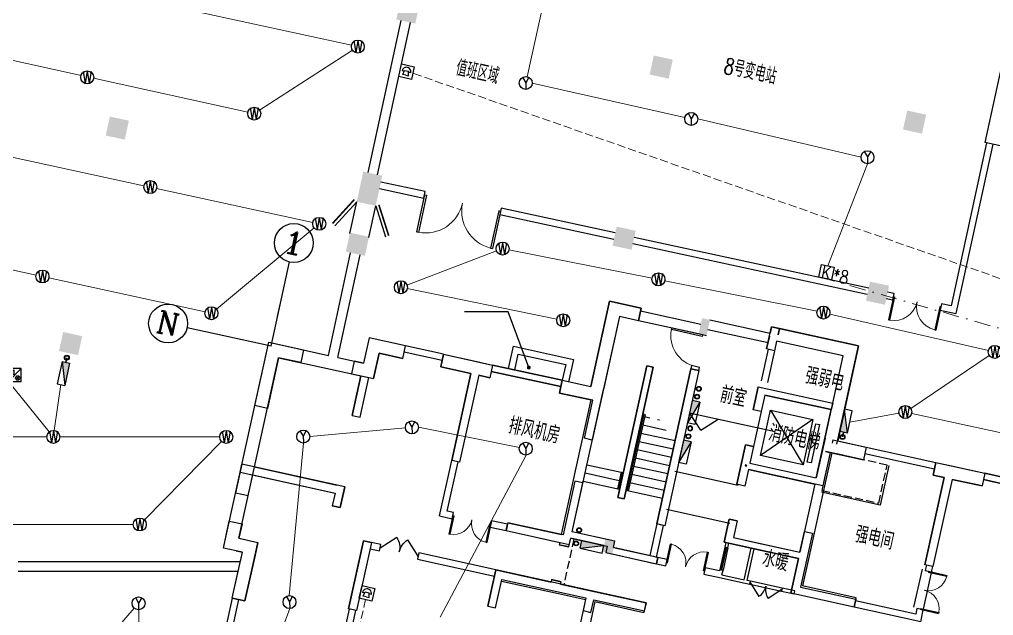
# Model space of a CAD drawing. Extents: x 791398 to 2325386, y -987887 to -518217.
# Drawn here: x 1532237 to 1562290, y -817071 to -798688 of the extents above; entities that cross this region are included whole.
import ezdxf
from ezdxf.enums import TextEntityAlignment as Align

# ---------------------------------------------------------------- set-up
doc = ezdxf.new("R2010")
doc.units = 0
doc.header["$LTSCALE"] = 1000
doc.header["$MEASUREMENT"] = 0
for name, pattern in [('BORDER', [1.75, 0.5, -0.25, 0.5, -0.25, 0, -0.25]), ('DASH', [0.35, 0.25, -0.1]), ('DASHDOT', [1, 0.5, -0.25, 0, -0.25]), ('常规', [10, 10, 0])]:
    doc.linetypes.add(name, pattern=pattern)
for name, color, linetype in [('AXIS', 3, 'Continuous'), ('AXIS_TEXT', 7, 'Continuous'), ('COLUMN', 9, 'Continuous'), ('DIM_ELEV', 3, 'Continuous'), ('DIM_LEAD', 3, 'Continuous'), ('dxsqt', 1, 'Continuous'), ('JPS-J-0', 6, 'Continuous'), ('JPS-X', 1, 'BORDER'), ('JPS-XHS', 7, 'Continuous'), ('jz', 121, 'Continuous'), ('PROMPT', 1, 'Continuous'), ('PS房间字', 3, 'Continuous'), ('RD-equip', 3, 'Continuous'), ('STAIR', 9, 'Continuous'), ('TEXT', 7, 'Continuous'), ('WALL', 8, 'Continuous'), ('WINDOW', 8, 'Continuous'), ('ZS封堵', 40, 'Continuous')]:
    doc.layers.add(name, color=color, linetype=linetype)
doc.layers.add('RD-line', color=2, linetype='Continuous', lineweight=0)
doc.styles.add('_TCH_AXIS', font='COMPLEX', dxfattribs={"bigfont": 'GBCBIG'})
doc.styles.add('_TEL_DIM', font='SIMPLEX', dxfattribs={"width": 0.8, "height": 3.5, "bigfont": 'HZTXT'})
doc.styles.add('COMPLEX', font='COMPLEX')
doc.styles.add('FS1', font='txt4', dxfattribs={"width": 0.8, "bigfont": 'fstxt'})
doc.styles.add('FS2', font='tjromans.shx', dxfattribs={"width": 0.8, "bigfont": 'tjhztxt.shx'})
doc.styles.get("Standard").update_dxf_attribs({"font": 'gbenor.shx', "bigfont": 'gbcbig.shx'})
doc.styles.add('TEXT', font='tjromans.shx', dxfattribs={"width": 0.8, "height": 400, "bigfont": 'tjhztxt.shx'})
doc.linetypes.add('BRA', pattern='A,2.8,-0.1,["B",_TEL_DIM,S=0.07,R=0,X=0,Y=-0.12],-0.25', length=3.15)

# ---------------------------------------------------------------- blocks, each defined once
blk = doc.blocks.new('DTTT')
at = {"layer": 'jz'}
for p, q in [((748, -792), (-748, 792)), ((-748, -792), (748, 792))]:
    blk.add_line(p, q, dxfattribs=at)
for points in [[(-1003, -673), (-1003, 673), (-871, 673), (-871, -673)], [(-748, -792), (-748, 792), (748, 792), (748, -792)]]:
    blk.add_lwpolyline(points, close=True, dxfattribs=at)
blk = doc.blocks.new('FF')
at = {"linetype": 'Continuous'}
for radius in [75, 60]:
    blk.add_circle((0, 0), radius, dxfattribs=at)
blk = doc.blocks.new('DXHS')
at = {"layer": 'JPS-XHS'}
blk.add_hatch(color=256, dxfattribs=at).paths.add_polyline_path([(-350, 240), (-350, 0), (350, 0)])
at = {"layer": 'JPS-XHS', "linetype": 'Continuous'}
for p, q in [((-350, 240), (-350, 0)), ((-350, 240), (350, 240)), ((-350, 0), (350, 0)), ((350, 240), (350, 0))]:
    blk.add_line(p, q, dxfattribs=at)
at = {"layer": 'JPS-XHS'}
blk.add_line((-350, 240), (350, 0), dxfattribs=at)
blk = doc.blocks.new('A$C1928491B')
at = {"layer": 'JPS-X'}
for p, rotation in [((13120, -2050), 270), ((13120, -2300), 270), ((13120, -3550), 270), ((10450, -7100), 180), ((10450, -7520), 180)]:
    blk.add_blockref('FF', p, dxfattribs=dict(at, rotation=rotation))
at = {"layer": 'JPS-X', "xscale": -1, "rotation": 270}
blk.add_blockref('FF', (13120, -3300), dxfattribs=at)
at = {"layer": 'JPS-XHS', "rotation": 270}
for p in [(13000, -2800), (13000, -4050)]:
    blk.add_blockref('DXHS', p, dxfattribs=at)
at = {"layer": 'JPS-XHS', "xscale": -1, "rotation": 180}
blk.add_blockref('DXHS', (10950, -7400), dxfattribs=at)
blk = doc.blocks.new('xxhhsss')
at = {"layer": 'JPS-X', "const_width": 50}
for points in [[(68508, -110933), (68540, -110786)], [(92505, -113086), (92473, -113232)]]:
    blk.add_lwpolyline(points, dxfattribs=at)
at = {"layer": 'JPS-X'}
for p, rotation in [((68540, -110786), 77.75137563667849), ((92473, -113232), 257.5962955512904)]:
    blk.add_blockref('FF', p, dxfattribs=dict(at, rotation=rotation))
at = {"layer": 'JPS-XHS', "xscale": -1}
for p, rotation in [((68551, -111300), 77.75137563667849), ((92463, -112718), 257.5962955512904)]:
    blk.add_blockref('DXHS', p, dxfattribs=dict(at, rotation=rotation))
blk = doc.blocks.new('_FZH')
blk.add_solid([(-0.5, -0.5), (0.5, -0.5), (-0.5, 0.5), (0.5, 0.5)])
blk = doc.blocks.new('_AXISO')
blk.add_circle((0, 0), 0.5)
at = {"layer": 'AXIS_TEXT', "style": 'COMPLEX', "width": 1.041667}
blk.add_attdef('A', text='', height=0.56, dxfattribs=at).set_placement((-0.25, -0.28), (0.25, -0.28), align=Align.FIT)
blk = doc.blocks.new('$WINLIB2D$00000001')
for p, q in [((-0.5, 0.5), (0.5, 0.5)), ((-0.5, 0.5), (-0.5, -0.5)), ((0.5, -0.5), (0.5, 0.5)), ((0.5, 0.167), (-0.5, 0.167)), ((0.5, -0.167), (-0.5, -0.167)), ((-0.5, -0.5), (0.5, -0.5))]:
    blk.add_line(p, q)
blk = doc.blocks.new('$DorLib2D$00000001')
for p, q in [((0.45, 0.975), (0.5, 0.975)), ((0.45, 0), (0.45, 0.975)), ((0.5, 0), (0.5, 0.975)), ((0.5, 0), (0.45, 0))]:
    blk.add_line(p, q)
at = {"lineweight": 13}
blk.add_arc((0.475, 0), 0.975, 91.4693, 180, dxfattribs=at)
blk = doc.blocks.new('$DorLib2D$00000116')
at = {"color": 0}
for p, q in [((-0.5, 0), (-0.146, 0.354)), ((0.5, 0), (0.146, 0.354))]:
    blk.add_line(p, q, dxfattribs=at)
for centre, start, end in [((-0.5, 0), 0, 45), ((0.5, 0), 135, 180)]:
    blk.add_arc(centre, 0.5, start, end, dxfattribs=at)
blk = doc.blocks.new('$DorLib2D$00000002')
for p, q in [((-0.5, 0), (-0.5, 0.4875)), ((-0.475, 0.4875), (-0.5, 0.4875)), ((-0.475, 0), (-0.475, 0.4875)), ((0.475, 0), (0.475, 0.4875)), ((0.475, 0.4875), (0.5, 0.4875)), ((0.5, 0), (0.5, 0.4875)), ((-0.5, 0), (-0.475, 0)), ((0.5, 0), (0.475, 0))]:
    blk.add_line(p, q)
at = {"lineweight": 13}
for centre, start, end in [((-0.4875, 0), 0, 88.53072), ((0.4875, 0), 91.46928, 180)]:
    blk.add_arc(centre, 0.4875, start, end, dxfattribs=at)
blk = doc.blocks.new('$DorLib2D$00000191')
at = {"color": 0}
blk.add_line((-0.5, 0.15), (0.366, 0.65), dxfattribs=at)
at = {"color": 0, "const_width": 0.05}
blk.add_lwpolyline([(-0.55, 0.237), (0.316, 0.737)], dxfattribs=at)
blk = doc.blocks.new('yy')
at = {"layer": 'RD-equip'}
blk.add_circle((0, 0), 200, dxfattribs=at)
at = {"layer": 'RD-equip', "color": 4, "style": 'FS1', "width": 0.8}
blk.add_attdef('Y', text='', height=360, dxfattribs=at).set_placement((0, 0), align=Align.MIDDLE)
blk = doc.blocks.new('adfarq2daasdfwqdf')
at = {"color": 4}
for p, q in [((-73, 0), (-139, 0)), ((-94, -112), (-67, 29)), ((-67, 29), (62, 29)), ((94, -112), (62, 29)), ((139, 0), (71, 0)), ((0, -112), (-94, -112)), ((0, -112), (94, -112))]:
    blk.add_line(p, q, dxfattribs=at)
blk.add_ellipse((0, 0), major_axis=(98.3, 98.3), ratio=1, start_param=5.497787, end_param=8.63938, dxfattribs=at)
at = {"layer": 'RD-equip'}
blk.add_lwpolyline([(-201, 200), (199, 200), (199, -200), (-201, -200)], close=True, dxfattribs=at)
blk = doc.blocks.new('sadadfadsada')
for p, q in [((-400, 400), (-400, 0)), ((0, 400), (-400, 400)), ((400, 400), (0, 400)), ((400, 400), (0, 0)), ((0, 400), (0, 0)), ((0, 0), (0, 400)), ((33, 346, 0), (33, 226, 0)), ((92, 346, 0), (33, 346, 0)), ((92, 326, 0), (172, 366, 0)), ((92, 226, 0), (92, 346, 0)), ((172, 366, 0), (172, 206, 0)), ((400, 0), (400, 400)), ((-400, 0), (0, 0)), ((-268, 200), (-268, 60)), ((0, 0), (400, 0)), ((33, 226, 0), (92, 226, 0)), ((172, 206, 0), (92, 246, 0)), ((242, 159), (338, 64)), ((242, 64), (338, 159))]:
    blk.add_line(p, q)
for centre, radius in [((-109, 144), 90.3), ((-109, 144), 45.2), ((290, 111), 67.6)]:
    blk.add_circle(centre, radius)
blk.add_arc((-268, 320), 120, 180, 0)
at = {"flags": 9}
for p in [(-200, 400), (200, 400)]:
    blk.add_attdef('A', p, '', height=0.008, dxfattribs=at)
blk = doc.blocks.new('KZMK')
at = {"layer": 'RD-equip'}
blk.add_lwpolyline([(-200, 400), (200, 400), (200, 0), (-200, 0)], close=True, dxfattribs=at)
at = {"layer": 'RD-equip', "color": 4, "style": 'FS1', "width": 0.8}
blk.add_attdef('C', text='', height=400, dxfattribs=at).set_placement((0, 200), align=Align.MIDDLE)
blk = doc.blocks.new('YYYY')
at = {"layer": 'RD-equip'}
blk.add_blockref('yy', (0, 0), dxfattribs=at).add_auto_attribs({'Y': 'Y'})

msp = doc.modelspace()

# ---------------------------------------------------------------- linework, layer by layer
for p, q in [((1542431, -805284), (1542643, -804307)), ((1542431, -805284), (1542643, -804307)), ((1543017, -805412), (1543229, -804434)), ((1543017, -805412), (1543229, -804434))]:
    msp.add_line(p, q)
at = {"layer": 'AXIS'}
for p, q in [((1540002, -808763), (1540573, -806167)), ((1540202, -807853), (1540354, -807161)), ((1540002, -808763), (1537409, -808193))]:
    msp.add_line(p, q, dxfattribs=at)
at = {"layer": 'DIM_ELEV'}
for p, q in [((1553256, -811353), (1552913, -810817)), ((1552913, -810817), (1555550, -811397)), ((1553256, -811353), (1553792, -811010))]:
    msp.add_line(p, q, dxfattribs=at)
at = {"layer": 'DIM_LEAD'}
for p, q in [((1547313, -807705), (1545968, -807705)), ((1547951, -809422), (1547313, -807705))]:
    msp.add_line(p, q, dxfattribs=at)
at = {"layer": 'DIM_LEAD', "const_width": 60}
msp.add_lwpolyline([(1547962, -809451, 1), (1547941, -809394, 1)], format="xyb", close=True, dxfattribs=at)
at = {"layer": 'dxsqt'}
for points in [[(1550749, -807850), (1549911, -811659), (1549667, -811605), (1549925, -810433), (1548899, -810208), (1548985, -809817), (1549864, -810010), (1550444, -807374), (1551421, -807588), (1551335, -807979), (1550749, -807850)], [(1555290, -808849), (1555441, -808165), (1558126, -808756), (1557482, -811686), (1558361, -811879), (1558275, -812270), (1557250, -812044), (1557024, -813070), (1554729, -812565), (1554616, -813078), (1554372, -813024), (1554640, -811803), (1554885, -811857), (1554772, -812370), (1556823, -812821), (1557285, -810721), (1555234, -810270), (1555121, -810783), (1554877, -810729), (1555032, -810021), (1557328, -810526), (1557650, -809061), (1555599, -808610), (1555534, -808903), (1555290, -808849)], [(1540230, -809120), (1539887, -810683), (1539496, -810597), (1539926, -808644), (1541000, -808880), (1540914, -809271), (1540230, -809120)], [(1540230, -809120), (1539887, -810683), (1539496, -810597), (1539926, -808644), (1541000, -808880), (1540914, -809271), (1540230, -809120)], [(1543332, -808983), (1544065, -809145), (1544151, -808754), (1543027, -808507), (1542856, -809288), (1542563, -809224), (1542477, -809614), (1542770, -809679), (1542501, -810900), (1542745, -810953), (1543014, -809733), (1543160, -809765), (1543332, -808983)], [(1546836, -809345), (1546750, -809735), (1546409, -809660), (1545818, -812346), (1545574, -812292), (1546164, -809606), (1545237, -809402), (1545323, -809012), (1546836, -809345)], [(1542273, -813102), (1539099, -812404), (1538905, -813283), (1539296, -813369), (1539436, -812734), (1541975, -813293), (1541889, -813683), (1542133, -813737), (1542273, -813102)], [(1542273, -813102), (1539099, -812404), (1538905, -813283), (1539296, -813369), (1539436, -812734), (1541975, -813293), (1541889, -813683), (1542133, -813737), (1542273, -813102)], [(1560765, -812818), (1560424, -812742), (1560510, -812352), (1562023, -812685), (1561937, -813075), (1561010, -812871), (1560419, -815557), (1560175, -815503), (1560765, -812818)], [(1560765, -812818), (1560424, -812742), (1560510, -812352), (1562023, -812685), (1561937, -813075), (1561010, -812871), (1560419, -815557), (1560175, -815503), (1560765, -812818)], [(1556702, -814535), (1556337, -816195), (1558046, -816571), (1557992, -816815), (1556039, -816386), (1556275, -815311), (1553980, -814807), (1553980, -814807), (1553980, -814807), (1554136, -814098), (1554380, -814152), (1554267, -814665), (1556318, -815116), (1556458, -814481), (1556702, -814535)], [(1539103, -814248), (1539006, -814687), (1539592, -814816), (1539506, -815207), (1539506, -815207), (1539195, -816623), (1538804, -816537), (1539115, -815121), (1538529, -814992), (1538712, -814162), (1539103, -814248)], [(1539103, -814248), (1539006, -814687), (1539592, -814816), (1539506, -815207), (1539506, -815207), (1539195, -816623), (1538804, -816537), (1539115, -815121), (1538529, -814992), (1538712, -814162), (1539103, -814248)], [(1546931, -815663), (1546684, -816786), (1546929, -816839), (1547122, -815960), (1549710, -816530), (1549624, -816920), (1549868, -816974), (1549954, -816583), (1551517, -816927), (1551571, -816683), (1546931, -815663)]]:
    msp.add_lwpolyline(points, dxfattribs=at)
for points in [[(1551788, -809410), (1550894, -813473), (1550699, -813430), (1551593, -809367)], [(1551788, -809410), (1550894, -813473), (1550699, -813430), (1551593, -809367)], [(1552954, -809461), (1553198, -809515), (1552146, -814301), (1551902, -814247)], [(1549202, -814882), (1549245, -814687), (1550368, -814934), (1550325, -815129), (1551888, -815473), (1551931, -815277), (1550564, -814977), (1550607, -814781), (1549288, -814491), (1549621, -812978), (1549377, -812924), (1549012, -814584), (1547303, -814208), (1547249, -814452)], [(1543098, -814819), (1542636, -816919), (1542392, -816866), (1542854, -814766)], [(1543098, -814819), (1542636, -816919), (1542392, -816866), (1542854, -814766)]]:
    msp.add_lwpolyline(points, close=True, dxfattribs=at)
at = {"layer": 'JPS-J-0', "linetype": 'DASH'}
msp.add_lwpolyline([(1557250, -812044), (1556992, -813216), (1558750, -813603), (1559007, -812431)], close=True, dxfattribs=at)
at = {"layer": 'JPS-J-0'}
msp.add_lwpolyline([(1559056, -812442), (1558788, -813663), (1556981, -813265)], dxfattribs=at)
at = {"layer": 'PROMPT'}
for p, q in [((1554632, -812459), (1554673, -812433)), ((1554639, -812425), (1554666, -812466))]:
    msp.add_line(p, q, dxfattribs=at)
msp.add_lwpolyline([(1554632, -812459), (1554666, -812466), (1554673, -812433), (1554639, -812425)], close=True, dxfattribs=at)
at = {"layer": 'RD-line'}
for p, q in [((1547906, -800453), (1548980, -795569)), ((1542482, -799480), (1537642, -798430)), ((1529279, -799342), (1534137, -800413)), ((1539648, -801483), (1542509, -799631)), ((1534526, -800499), (1539285, -801548)), ((1548057, -800647), (1552768, -801712)), ((1553163, -801756), (1558202, -802936)), ((1536078, -803816), (1531257, -802769)), ((1557176, -806285), (1558402, -803136)), ((1541290, -804947), (1536469, -803901)), ((1538312, -807619), (1541332, -805117)), ((1527930, -805526), (1532751, -806573)), ((1546957, -805823), (1544193, -806877)), ((1551755, -806665), (1547340, -805791)), ((1533142, -806658), (1537963, -807704)), ((1556845, -807689), (1552147, -806744)), ((1544202, -806988), (1548818, -807927)), ((1562131, -808898), (1557236, -807774)), ((1562160, -809054), (1559735, -810684)), ((1557856, -811103), (1559372, -810831)), ((1559765, -810838), (1564100, -811779)), ((1541194, -811545), (1544146, -811285)), ((1544545, -811261), (1547663, -811885)), ((1528149, -811564), (1533082, -811564)), ((1533482, -811564), (1538416, -811564)), ((1536090, -814122), (1538475, -811706)), ((1540561, -816455), (1541001, -811752)), ((1547866, -812125), (1545222, -817126)), ((1535749, -814264), (1530816, -814264)), ((1533990, -818906), (1535781, -816845)), ((1535916, -816894), (1535900, -820020)), ((1540575, -816855), (1538582, -822311))]:
    msp.add_line(p, q, dxfattribs=at)
at = {"layer": 'RD-line', "linetype": 'DASH'}
for p, q in [((1569423, -809098), (1544372, -800342)), ((1542914, -816582), (1541417, -823205))]:
    msp.add_line(p, q, dxfattribs=at)
at = {"layer": 'RD-line', "linetype": 'DASHDOT'}
msp.add_line((1566031, -809231), (1557106, -806679), dxfattribs=at)
at = {"layer": 'RD-line', "linetype": 'BRA'}
for p, q in [((1531894, -809856), (1533156, -811409)), ((1533518, -809950), (1533311, -811366))]:
    msp.add_line(p, q, dxfattribs=at)
at = {"layer": 'STAIR'}
for p, q in [((1555121, -810783), (1554885, -811857)), ((1551503, -810846), (1550980, -813225)), ((1551538, -810872), (1551019, -813234)), ((1551482, -810940), (1551453, -810933)), ((1551690, -810985), (1551521, -810948)), ((1551981, -811049), (1551922, -811036)), ((1551426, -811194), (1551397, -811187)), ((1552195, -811363), (1551465, -811202)), ((1551315, -811702), (1551285, -811695)), ((1551370, -811448), (1551341, -811441)), ((1552408, -811942), (1551354, -811710)), ((1552464, -811688), (1551410, -811456)), ((1551259, -811955), (1551229, -811949)), ((1552353, -812196), (1551298, -811964)), ((1551203, -812209), (1551174, -812203)), ((1552297, -812450), (1551242, -812218)), ((1549743, -812421), (1550798, -812653)), ((1551147, -812463), (1551118, -812457)), ((1552241, -812704), (1551186, -812472)), ((1549688, -812675), (1550742, -812907)), ((1550798, -812653), (1550687, -813161)), ((1550837, -812661), (1550726, -813169)), ((1550781, -812915), (1550811, -812922)), ((1550798, -812653), (1550837, -812661)), ((1550837, -812661), (1550867, -812668)), ((1550837, -812661), (1550867, -812668)), ((1551091, -812717), (1551062, -812711)), ((1552185, -812958), (1551130, -812726)), ((1554415, -813059), (1552462, -812630)), ((1549632, -812929), (1550755, -813176)), ((1552073, -813466), (1550950, -813219)), ((1551035, -812971), (1551006, -812965)), ((1552129, -813212), (1551074, -812980)), ((1554158, -814231), (1552204, -813802))]:
    msp.add_line(p, q, dxfattribs=at)
at = {"layer": 'WALL'}
for p, q in [((1563179, -797151), (1562022, -802477)), ((1542991, -803411), (1544009, -798720)), ((1543284, -803474), (1544303, -798783)), ((1562071, -802487), (1560979, -807520)), ((1562267, -802530), (1561132, -807758)), ((1567348, -803633), (1562022, -802477)), ((1543346, -803897), (1544714, -804194)), ((1544757, -803998), (1543388, -803701)), ((1544714, -804194), (1544757, -803998)), ((1547102, -804508), (1547060, -804703)), ((1547060, -804703), (1550578, -805467)), ((1550620, -805271), (1547102, -804508)), ((1551206, -805399), (1558438, -806969)), ((1551164, -805594), (1558395, -807164)), ((1541767, -809049), (1542455, -805881)), ((1542060, -809113), (1542748, -805945)), ((1559222, -807139), (1559024, -807096)), ((1559180, -807334), (1559222, -807139)), ((1550444, -807374), (1549864, -810010)), ((1551421, -807588), (1550444, -807374)), ((1558982, -807291), (1559180, -807334)), ((1560688, -807457), (1560646, -807653)), ((1560979, -807520), (1560688, -807457)), ((1551335, -807979), (1551421, -807588)), ((1551335, -807979), (1551399, -807686)), ((1553255, -808094), (1551399, -807686)), ((1560646, -807653), (1561132, -807758)), ((1550749, -807850), (1550255, -810096)), ((1551335, -807979), (1550749, -807850)), ((1553190, -808387), (1551335, -807979)), ((1553542, -807952), (1555398, -808361)), ((1553435, -808441), (1553190, -808387)), ((1553477, -808245), (1555333, -808654)), ((1555441, -808165), (1555398, -808361)), ((1555685, -808219), (1555441, -808165)), ((1555685, -808219), (1555642, -808414)), ((1555642, -808414), (1555685, -808219)), ((1558126, -808756), (1555685, -808219)), ((1538551, -814894), (1539926, -808644)), ((1539926, -808644), (1541767, -809049)), ((1543027, -808507), (1542856, -809288)), ((1544151, -808754), (1543027, -808507)), ((1555376, -808458), (1555290, -808849)), ((1555333, -808654), (1555376, -808458)), ((1555599, -808610), (1555534, -808903)), ((1557650, -809061), (1555599, -808610)), ((1543332, -808983), (1543160, -809765)), ((1544065, -809145), (1543332, -808983)), ((1544065, -809145), (1544151, -808754)), ((1544108, -808949), (1544151, -808754)), ((1545280, -809207), (1544108, -808949)), ((1545280, -809207), (1544108, -808949)), ((1545323, -809012), (1544151, -808754)), ((1545323, -809012), (1544151, -808754)), ((1545323, -809012), (1545237, -809402)), ((1545323, -809012), (1546348, -809237)), ((1555534, -808903), (1555290, -808849)), ((1557460, -811784), (1558126, -808756)), ((1539006, -814687), (1540230, -809120)), ((1540230, -809120), (1541829, -809472)), ((1542060, -809113), (1542856, -809288)), ((1546348, -809237), (1546836, -809345)), ((1557091, -811600), (1557650, -809061)), ((1541829, -809472), (1543160, -809765)), ((1545237, -809402), (1546164, -809606)), ((1546164, -809606), (1545574, -812292)), ((1546836, -809345), (1546750, -809735)), ((1548942, -810012), (1546793, -809540)), ((1546793, -809540), (1548942, -810012)), ((1548985, -809817), (1546836, -809345)), ((1546836, -809345), (1548985, -809817)), ((1550699, -813430), (1551593, -809367)), ((1551593, -809367), (1550699, -813430)), ((1550894, -813473), (1551788, -809410)), ((1551788, -809410), (1550894, -813473)), ((1551593, -809367), (1551788, -809410)), ((1551788, -809410), (1551593, -809367)), ((1552954, -809461), (1551902, -814247)), ((1553198, -809515), (1552146, -814301)), ((1552976, -809364), (1552954, -809461)), ((1552954, -809461), (1553198, -809515)), ((1553198, -809515), (1552954, -809461)), ((1553220, -809417), (1552976, -809364)), ((1553198, -809515), (1553220, -809417)), ((1542501, -810900), (1542770, -809679)), ((1542745, -810953), (1543014, -809733)), ((1542770, -809679), (1543014, -809733)), ((1546409, -809660), (1545818, -812346)), ((1546409, -809660), (1546750, -809735)), ((1548985, -809817), (1548899, -810208)), ((1548985, -809817), (1548942, -810012)), ((1548985, -809817), (1549864, -810010)), ((1548899, -810208), (1549778, -810401)), ((1549288, -814491), (1550255, -810096)), ((1550255, -810096), (1550255, -810096)), ((1555032, -810021), (1554877, -810729)), ((1555032, -810021), (1557328, -810526)), ((1548995, -814427), (1549876, -810423)), ((1549778, -810401), (1549876, -810423)), ((1555234, -810270), (1555121, -810783)), ((1555234, -810270), (1557285, -810721)), ((1555121, -810783), (1554877, -810729)), ((1557328, -810526), (1557285, -810721)), ((1542501, -810900), (1542745, -810953)), ((1557091, -811600), (1556823, -812821)), ((1557091, -811600), (1557038, -811844)), ((1557091, -811600), (1557091, -811600)), ((1557091, -811600), (1557091, -811600)), ((1557335, -811654), (1557314, -811751)), ((1557335, -811654), (1558361, -811879)), ((1554640, -811803), (1554506, -812414)), ((1554885, -811857), (1554640, -811803)), ((1554885, -811857), (1554772, -812370)), ((1557038, -811844), (1557038, -811844)), ((1557298, -812055), (1557103, -812012)), ((1557103, -812012), (1558275, -812270)), ((1558361, -811879), (1558275, -812270)), ((1558361, -811879), (1558318, -812075)), ((1558361, -811879), (1560510, -812352)), ((1545198, -814001), (1545574, -812292)), ((1545818, -812346), (1545574, -812292)), ((1557298, -812055), (1557094, -812983)), ((1558318, -812075), (1560467, -812547)), ((1539045, -812648), (1539099, -812404)), ((1539489, -812490), (1539489, -812490)), ((1539489, -812490), (1542029, -813048)), ((1545436, -813849), (1545769, -812335)), ((1554506, -812414), (1554372, -813024)), ((1554729, -812565), (1554616, -813078)), ((1554729, -812565), (1556780, -813016)), ((1554772, -812370), (1556823, -812821)), ((1560510, -812352), (1560424, -812742)), ((1560510, -812352), (1560998, -812459)), ((1560998, -812459), (1562023, -812685)), ((1539045, -812648), (1541975, -813293)), ((1560765, -812818), (1560175, -815503)), ((1561010, -812871), (1560419, -815557)), ((1560424, -812742), (1560765, -812818)), ((1561010, -812871), (1561937, -813075)), ((1562023, -812685), (1561937, -813075)), ((1563152, -813138), (1561980, -812880)), ((1561980, -812880), (1563152, -813138)), ((1563195, -812942), (1562023, -812685)), ((1562023, -812685), (1563195, -812942)), ((1542029, -813048), (1542029, -813048)), ((1542273, -813102), (1542241, -813249)), ((1554616, -813078), (1554372, -813024)), ((1556780, -813016), (1556318, -815116)), ((1557094, -812983), (1556590, -815278)), ((1541975, -813293), (1541889, -813683)), ((1542241, -813249), (1542133, -813737)), ((1550699, -813430), (1550894, -813473)), ((1550894, -813473), (1550699, -813430)), ((1542133, -813737), (1541889, -813683)), ((1545198, -814001), (1545589, -814087)), ((1545631, -813892), (1545436, -813849)), ((1545589, -814087), (1545631, -813892)), ((1554136, -814098), (1553980, -814807)), ((1554380, -814152), (1554136, -814098)), ((1546803, -814150), (1546760, -814345)), ((1546760, -814345), (1547249, -814452)), ((1547292, -814257), (1546803, -814150)), ((1547303, -814208), (1547249, -814452)), ((1547249, -814452), (1547292, -814257)), ((1547303, -814208), (1548963, -814573)), ((1551902, -814247), (1551687, -815224)), ((1552097, -814290), (1551882, -815267)), ((1552146, -814301), (1551902, -814247)), ((1552097, -814290), (1551902, -814247)), ((1554380, -814152), (1554267, -814665)), ((1539006, -814687), (1539201, -814730)), ((1547249, -814452), (1548909, -814818)), ((1548963, -814573), (1548995, -814427)), ((1549202, -814882), (1549245, -814687)), ((1550271, -814912), (1549245, -814687)), ((1550314, -814717), (1549288, -814491)), ((1554267, -814665), (1554853, -814794)), ((1538529, -814992), (1538551, -814894)), ((1539201, -814730), (1539201, -814730)), ((1539528, -815109), (1539592, -814816)), ((1542822, -814912), (1542392, -816866)), ((1543066, -814966), (1542636, -816919)), ((1542854, -814766), (1542822, -814912)), ((1543098, -814819), (1542854, -814766)), ((1543055, -815015), (1543348, -815079)), ((1543098, -814819), (1543066, -814966)), ((1543391, -814884), (1543098, -814819)), ((1543348, -815079), (1543391, -814884)), ((1548909, -814818), (1548893, -814891)), ((1548893, -814891), (1549186, -814955)), ((1549186, -814955), (1549202, -814882)), ((1550564, -814977), (1551784, -815245)), ((1553980, -814807), (1554810, -814989)), ((1554029, -814817), (1553996, -814964)), ((1553996, -814964), (1554094, -814985)), ((1554126, -814839), (1554029, -814817)), ((1554094, -814985), (1554126, -814839)), ((1554595, -815966), (1554810, -814989)), ((1554693, -815987), (1554908, -815011)), ((1554810, -814989), (1556275, -815311)), ((1554853, -814794), (1556318, -815116)), ((1538920, -815078), (1538920, -815078)), ((1538920, -815078), (1539115, -815121)), ((1539053, -815406), (1539115, -815121)), ((1539415, -815620), (1539528, -815109)), ((1544563, -815142), (1544520, -815337)), ((1546931, -815663), (1544563, -815142)), ((1550521, -815172), (1551741, -815441)), ((1551784, -815245), (1551931, -815277)), ((1551931, -815277), (1551888, -815473)), ((1551931, -815277), (1551888, -815473)), ((1552224, -815342), (1551931, -815277)), ((1556275, -815311), (1556039, -816386)), ((1556590, -815278), (1556396, -816157)), ((1532194, -815406), (1539053, -815406)), ((1539195, -816623), (1539415, -815620)), ((1544520, -815337), (1546889, -815858)), ((1551741, -815441), (1551888, -815473)), ((1551888, -815473), (1552181, -815537)), ((1552181, -815537), (1552224, -815342)), ((1553396, -815600), (1553353, -815795)), ((1553835, -815696), (1553396, -815600)), ((1560419, -815557), (1560175, -815503)), ((1560224, -815514), (1560186, -815685)), ((1560381, -815728), (1560419, -815557)), ((1532194, -815706), (1538987, -815706)), ((1538804, -816537), (1538987, -815706)), ((1546684, -816786), (1546931, -815663)), ((1546931, -815663), (1548641, -816038)), ((1553353, -815795), (1553890, -815913)), ((1553846, -815647), (1553835, -815696)), ((1553944, -815669), (1553846, -815647)), ((1553890, -815913), (1554574, -816063)), ((1553912, -815815), (1553944, -815669)), ((1553912, -815815), (1554595, -815966)), ((1560186, -815685), (1560381, -815728)), ((1546929, -816839), (1547111, -816009)), ((1547111, -816009), (1548869, -816396)), ((1548657, -815965), (1548641, -816038)), ((1548950, -816030), (1548657, -815965)), ((1548934, -816103), (1548950, -816030)), ((1548934, -816103), (1550008, -816339)), ((1554574, -816063), (1554769, -816106)), ((1554791, -816009), (1554693, -815987)), ((1554769, -816106), (1554791, -816009)), ((1555767, -816224), (1555746, -816321)), ((1556158, -816309), (1555767, -816224)), ((1558057, -816522), (1556396, -816157)), ((1548869, -816396), (1549699, -816578)), ((1550008, -816339), (1551571, -816683)), ((1555746, -816321), (1556136, -816407)), ((1557992, -816815), (1556039, -816386)), ((1556136, -816407), (1556158, -816309)), ((1557992, -816815), (1558057, -816522)), ((1538804, -816537), (1538503, -817904)), ((1538999, -816580), (1538699, -817947)), ((1538804, -816537), (1539195, -816623)), ((1546684, -816786), (1546929, -816839)), ((1549699, -816578), (1549388, -817995)), ((1549992, -816643), (1549681, -818059)), ((1549992, -816643), (1551506, -816976)), ((1551571, -816683), (1551506, -816976)), ((1557992, -816815), (1558035, -816620)), ((1560043, -817266), (1557992, -816815)), ((1559891, -817028), (1558035, -816620)), ((1542159, -818043), (1542417, -816871)), ((1542354, -818086), (1542612, -816914)), ((1542636, -816919), (1542392, -816866)), ((1559928, -816857), (1559891, -817028)), ((1560124, -816900), (1559928, -816857)), ((1560043, -817266), (1560124, -816900))]:
    msp.add_line(p, q, dxfattribs=at)
for points in [[(1547325, -809452), (1547475, -808768), (1549331, -809176), (1549180, -809860)], [(1547520, -809495), (1547627, -809007), (1549092, -809329), (1548985, -809817)]]:
    msp.add_lwpolyline(points, dxfattribs=at)
at = {"layer": 'WINDOW'}
for p, q in [((1555339, -808860), (1555124, -809836)), ((1555534, -808903), (1555320, -809879)), ((1559836, -816811), (1560094, -815639)), ((1560129, -816876), (1560387, -815704)), ((1554769, -816106), (1555746, -816321)), ((1555767, -816224), (1554791, -816009))]:
    msp.add_line(p, q, dxfattribs=at)
at = {"layer": 'WINDOW', "linetype": 'DASH'}
for p, q in [((1549186, -814955), (1548893, -814891)), ((1548657, -815965), (1548950, -816030))]:
    msp.add_line(p, q, dxfattribs=at)
at = {"layer": 'ZS封堵', "linetype": 'DASH'}
msp.add_lwpolyline([(1549343, -814708), (1549031, -816124)], dxfattribs=at)

# ---------------------------------------------------------------- block references
at = {"layer": 'AXIS'}
ref = msp.add_blockref('_AXISO', (1540702, -805581), dxfattribs=dict(at, xscale=1200, yscale=1200, zscale=1200))
ref.add_attrib('A', '1', dxfattribs={"layer": 'AXIS_TEXT', "height": 679, "rotation": 347.5963, "style": '_TCH_AXIS', "width": 2.333333}).set_placement((1540297, -805839), (1540960, -805985), align=Align.FIT)
ref = msp.add_blockref('_AXISO', (1536823, -808064), dxfattribs=dict(at, xscale=1200, yscale=1200, zscale=1200))
ref.add_attrib('A', 'N', dxfattribs={"layer": 'AXIS_TEXT', "height": 679, "rotation": 347.5963, "style": '_TCH_AXIS', "width": 1.105263}).set_placement((1536418, -808322), (1537081, -808468), align=Align.FIT)
at = {"layer": 'COLUMN'}
for p, xscale, yscale, zscale, rotation in [((1544220, -798458), 599.9999999999441, 599.9999999999687, 599.9999999999687, 347.7513756325686), ((1552038, -800156), 600.0000000001962, 599.9999999999193, 599.9999999999193, 347.7513756325624), ((1559855, -801853), 599.9999999999441, 599.9999999999687, 599.9999999999687, 347.7513756325686), ((1535256, -802038), 599.9999999999193, 599.9999999999687, 599.9999999999687, 347.7513756325794), ((1543037, -803907), 599.9999999261, 950.000000023013, 950.000000023013, 347.7513756325621), ((1550892, -805433), 599.9999999999441, 600.0000000000824, 600.0000000000824, 347.7513756325686), ((1542665, -805620), 599.9999999999687, 599.9999999999687, 599.9999999999687, 347.7513756325577), ((1558710, -807130), 599.9999999999193, 599.9999999999687, 599.9999999999687, 347.7513756325794), ((1553366, -808170), 249.9999999996624, 499.9999999997658, 499.9999999997658, 347.5962951375442), ((1533814, -808683), 600.0000000001469, 600.0000000000331, 600.0000000000331, 347.7513756325841), ((1550417, -814944), 299.9999999995439, 399.9999999999891, 399.9999999999891, 347.5962951375056)]:
    msp.add_blockref('_FZH', p, dxfattribs=dict(at, xscale=xscale, yscale=yscale, zscale=zscale, rotation=rotation))
at = {"layer": 'JPS-X', "rotation": 347.5962955527231}
msp.add_blockref('A$C1928491B', (1540824, -805258), dxfattribs=at)
at = {"layer": 'JPS-XHS'}
msp.add_blockref('xxhhsss', (1465159, -698333), dxfattribs=at)
at = {"layer": 'RD-equip'}
for p, values in [((1542677, -799523), {'Y': 'W'}), ((1534328, -800473), {'Y': 'W'}), ((1547857, -800647), {'Y': 'Y'}), ((1539480, -801592), {'Y': 'W'}), ((1552963, -801756), {'Y': 'Y'}), ((1558402, -802936), {'Y': 'Y'}), ((1536274, -803858), {'Y': 'W'}), ((1541486, -804990), {'Y': 'W'}), ((1547144, -805752), {'Y': 'W'}), ((1532946, -806615), {'Y': 'W'}), ((1551951, -806704), {'Y': 'W'}), ((1544006, -806948), {'Y': 'W'}), ((1538158, -807747), {'Y': 'W'}), ((1549014, -807967), {'Y': 'W'}), ((1557041, -807729), {'Y': 'W'}), ((1562326, -808942), {'Y': 'W'}), ((1559569, -810796), {'Y': 'W'}), ((1533282, -811564), {'Y': 'W'}), ((1538616, -811564), {'Y': 'W'}), ((1535949, -814264), {'Y': 'W'}), ((1535912, -816695), {'Y': 'Y'})]:
    msp.add_blockref('yy', p, dxfattribs=at).add_auto_attribs(values)
at = {"layer": 'RD-equip', "linetype": '常规'}
for p, rotation in [((1544178, -800299), 347.2670949562392), ((1542959, -816387), 347.2670949562014)]:
    msp.add_blockref('adfarq2daasdfwqdf', p, dxfattribs=dict(at, rotation=rotation))
at = {"layer": 'RD-equip', "color": 4, "rotation": 347.8712233337528}
msp.add_blockref('KZMK', (1557092, -806677), dxfattribs=at).add_auto_attribs({'C': 'K'})
at = {"layer": 'RD-equip'}
msp.add_blockref('sadadfadsada', (1531894, -809856), dxfattribs=at)
at = {"layer": 'RD-equip', "rotation": 2.000000000197719}
for p in [(1544345, -811268), (1540994, -811552), (1547859, -811925), (1540568, -816655)]:
    msp.add_blockref('YYYY', p, dxfattribs=at)
at = {"layer": 'STAIR', "xscale": 0.899999999967976, "yscale": 0.899999999967976, "zscale": 0.8999999999999998, "rotation": 167.5962955543448}
msp.add_blockref('DTTT', (1555909, -811581), dxfattribs=at)
at = {"layer": 'WINDOW'}
for name, p, xscale, yscale, zscale, rotation in [('$DorLib2D$00000191', (1542683, -804828), -1000, 1000, -1000, 77.75137563257628), ('$DorLib2D$00000002', (1545908, -804351), -2400, -2400, -2400, 347.7513756325706), ('$DorLib2D$00000191', (1542977, -804891), -1000, -1000, -1000, 77.75137563257628), ('$DorLib2D$00000002', (1559934, -807396), -1500, -1500, -1500, 347.7513756325712), ('$DorLib2D$00000001', (1553205, -808902), 1000, 1000, 1000, 77.59629555391435), ('$DorLib2D$00000002', (1546196, -814118), 1200, -1200, 1200, 347.5962955536777), ('$DorLib2D$00000116', (1543956, -815110), -1200, 1200, -1200, 347.5962954298897), ('$DorLib2D$00000002', (1552788, -815568), 1200, 1200, 1200, 347.5962955536066), ('$WINLIB2D$00000001', (1553970, -815316), -700, -100, -700, 77.59629555388021), ('$DorLib2D$00000002', (1560155, -816293), 1200, -1200, 1200, 77.59629554594504), ('$DorLib2D$00000116', (1555268, -816165), -1000, -1000, -1000, 347.5962955536767)]:
    msp.add_blockref(name, p, dxfattribs=dict(at, xscale=xscale, yscale=yscale, zscale=zscale, rotation=rotation))

# ---------------------------------------------------------------- texts
at = {"layer": 'PS房间字', "style": 'TEXT', "width": 0.8}
for s, p in [('强弱电', (1556445, -809898)), ('前室', (1553818, -810484)), ('排风机房', (1547291, -811442)), ('消防电梯', (1555316, -811670)), ('强电间', (1557982, -814798)), ('水暖', (1555121, -815543))]:
    msp.add_text(s, height=525, rotation=347.5963, dxfattribs=at).set_placement(p)
at = {"layer": 'RD-equip', "color": 4, "style": 'FS1', "width": 0.8}
msp.add_attdef('*8', text='C', height=400, rotation=347.8712, dxfattribs=at).set_placement((1557576, -806610), align=Align.MIDDLE)
at = {"layer": 'TEXT', "style": 'FS2', "width": 0.7}
for s, p in [('值班区域', (1545668, -800403)), ('8号变电站', (1553940, -800349))]:
    msp.add_text(s, height=500, rotation=347.5903, dxfattribs=at).set_placement(p)

doc.saveas('drawing.dxf')
